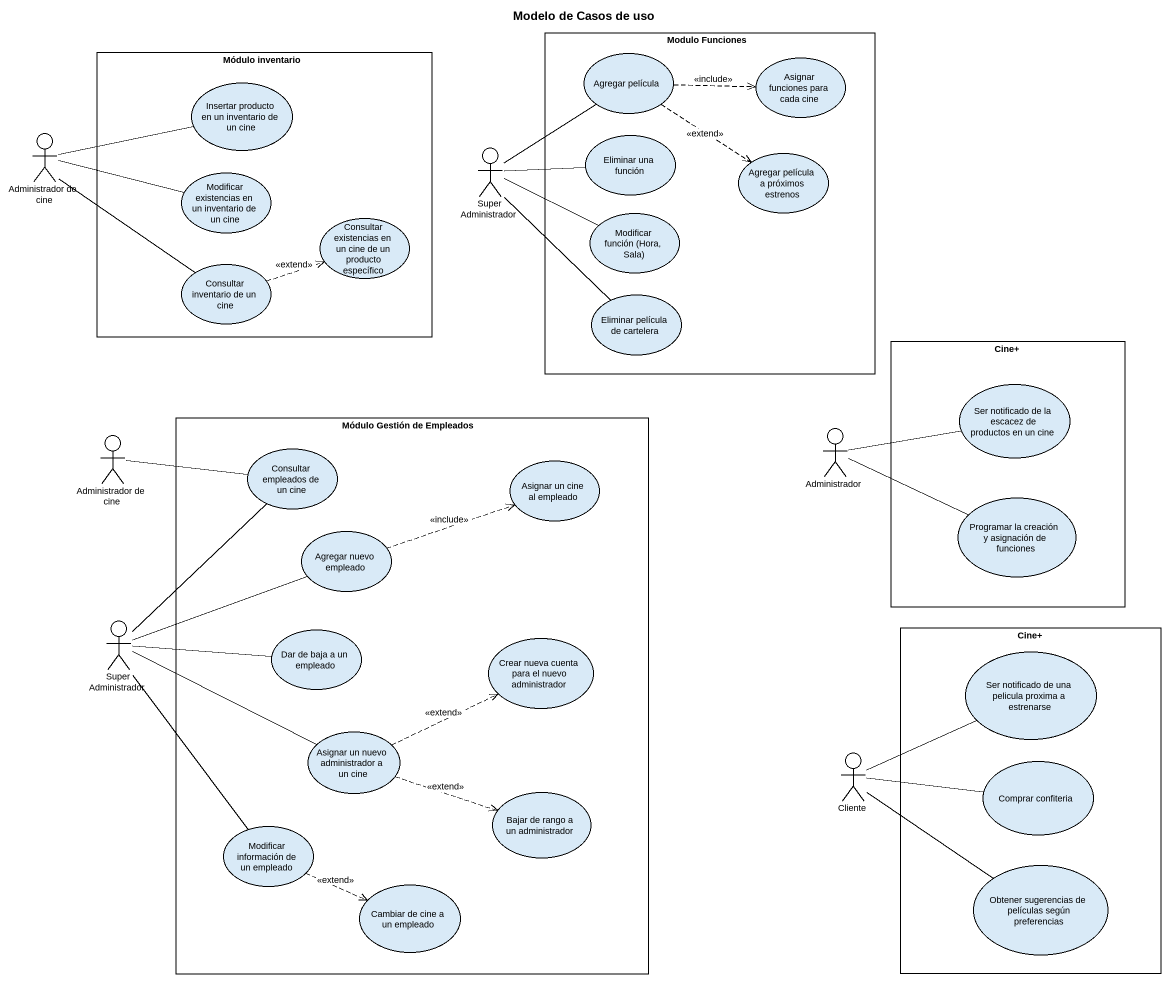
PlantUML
@startuml
title Modelo de Casos de uso
rectangle "Módulo inventario" as Módulo_inventario {
  usecase "Insertar producto en un inventario de un cine" as Insertar_producto_en_un
  usecase "Modificar existencias en un inventario de un cine" as Modificar_existencias_en_un
  usecase "Consultar existencias en un cine de un producto específico" as Consultar_existencias_en_un
  usecase "Consultar inventario de un cine" as Consultar_inventario_de_un
}
rectangle "Modulo Funciones" as Modulo_Funciones {
  usecase "Agregar película" as Agregar_película
  usecase "Asignar funciones para cada cine" as Asignar_funciones_para_cada
  usecase "Eliminar una función" as Eliminar_una_función
  usecase "Agregar película a próximos estrenos" as Agregar_película_a_próximos
  usecase "Modificar función (Hora, Sala)" as Modificar_función_Hora_Sala
  usecase "Eliminar película de cartelera" as Eliminar_película_de
}
actor "Administrador de cine" as Administrador_de_cine
actor "Super Administrador" as Super_Administrador
rectangle "Cine+" as Cine {
  usecase "Ser notificado de la escacez de productos en un cine" as Ser_notificado_de_la
  usecase "Programar la creación y asignación de funciones" as Programar_la_creación_y
}
actor "Administrador de cine" as Administrador_de_cine_2
rectangle "Módulo Gestión de Empleados" as Módulo_Gestión_de_Empleados {
  usecase "Consultar empleados de un cine" as Consultar_empleados_de_un
  usecase "Asignar un cine al empleado" as Asignar_un_cine_al_empleado
  usecase "Agregar nuevo empleado" as Agregar_nuevo_empleado
  usecase "Dar de baja a un empleado" as Dar_de_baja_a_un_empleado
  usecase "Crear nueva cuenta para el nuevo administrador" as Crear_nueva_cuenta_para_el
  usecase "Asignar un nuevo administrador a un cine" as Asignar_un_nuevo
  usecase "Modificar información de un empleado" as Modificar_información_de_un
  usecase "Bajar de rango a un administrador" as Bajar_de_rango_a_un
  usecase "Cambiar de cine a un empleado" as Cambiar_de_cine_a_un
}
actor Administrador
actor "Super Administrador" as Super_Administrador_2
rectangle "Cine+" as Cine_2 {
  usecase "Ser notificado de una pelicula proxima a estrenarse" as Ser_notificado_de_una
  usecase "Comprar confiteria" as Comprar_confiteria
  usecase "Obtener sugerencias de películas según preferencias" as Obtener_sugerencias_de
}
actor Cliente
Agregar_película .right.> Asignar_funciones_para_cada : <<include>>
Agregar_película ..> Agregar_película_a_próximos : <<extend>>
Administrador_de_cine -right- Insertar_producto_en_un
Administrador_de_cine -right- Modificar_existencias_en_un
Administrador_de_cine -- Consultar_inventario_de_un
Super_Administrador -up- Agregar_película
Super_Administrador -right- Eliminar_una_función
Super_Administrador -right- Modificar_función_Hora_Sala
Super_Administrador -- Eliminar_película_de
Consultar_inventario_de_un .right.> Consultar_existencias_en_un : <<extend>>
Administrador_de_cine_2 -right- Consultar_empleados_de_un
Administrador -right- Ser_notificado_de_la
Administrador -right- Programar_la_creación_y
Agregar_nuevo_empleado .right.> Asignar_un_cine_al_empleado : <<include>>
Super_Administrador_2 -up- Consultar_empleados_de_un
Super_Administrador_2 -right- Agregar_nuevo_empleado
Super_Administrador_2 -right- Dar_de_baja_a_un_empleado
Super_Administrador_2 -right- Asignar_un_nuevo
Super_Administrador_2 -- Modificar_información_de_un
Asignar_un_nuevo .right.> Crear_nueva_cuenta_para_el : <<extend>>
Asignar_un_nuevo .right.> Bajar_de_rango_a_un : <<extend>>
Cliente -right- Ser_notificado_de_una
Cliente -right- Comprar_confiteria
Cliente -- Obtener_sugerencias_de
Modificar_información_de_un .right.> Cambiar_de_cine_a_un : <<extend>>
@enduml
